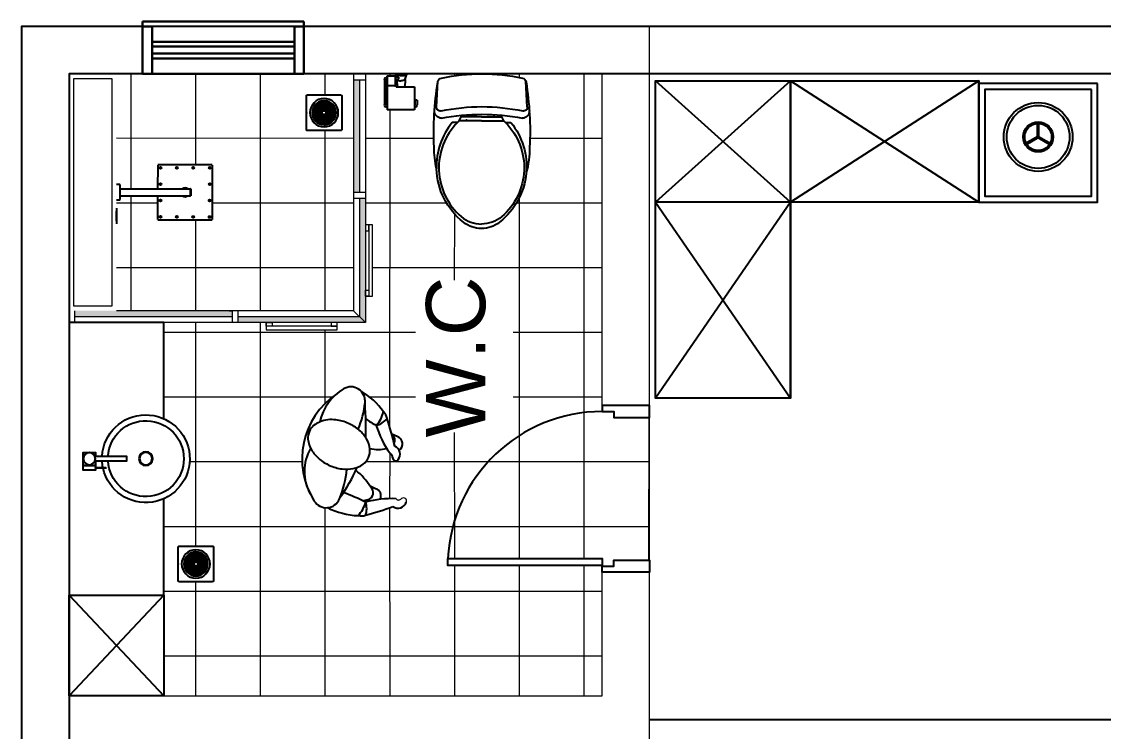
# Model space of a CAD drawing. Header units: millimetres. Extents: x 578 to 638.3, y 269.6 to 296.6.
# Drawn here: x 615.038 to 619.601, y 289.379 to 292.374 of the extents above; entities that cross this region are included whole.
import ezdxf
from ezdxf.enums import TextEntityAlignment as Align
from ezdxf.lldxf.tags import DXFTag

# ---------------------------------------------------------------- set-up
doc = ezdxf.new("R2010")
doc.units = ezdxf.units.MM
for name, color, linetype in [('Cotas', 2, 'Continuous'), ('E-LAMP', 181, 'Continuous'), ('FURNITURE', 161, 'Continuous'), ('FURNITURE2', 5, 'Continuous'), ('GIRO', 1, 'Continuous'), ('ID-WC', 7, 'Continuous'), ('WC-DET1', 8, 'Continuous'), ('WC-DET2', 15, 'Continuous'), ('WC-OUTL', 7, 'Continuous'), ('WC-SERIAL', 4, 'Continuous')]:
    doc.layers.add(name, color=color, linetype=linetype)
doc.layers.add('Janelas', color=10, linetype='Continuous', lineweight=30)
doc.layers.add('PAREDE', color=130, linetype='Continuous', lineweight=18)
doc.styles.add('HELVECONDENSE', font='arial.ttf')
tags = doc.linetypes.add('CENTER2', pattern=[28.575, 19.05, -3.175, 3.175, -3.175]).pattern_tags.tags
tags[10:11] = [DXFTag(74, 4), DXFTag(75, 0), DXFTag(340, '0'), DXFTag(46, 0.0), DXFTag(50, 0.0), DXFTag(44, 0.0), DXFTag(45, 0.0)]
tags[8:9] = [DXFTag(74, 4), DXFTag(75, 0), DXFTag(340, '0'), DXFTag(46, 0.0), DXFTag(50, 0.0), DXFTag(44, 0.0), DXFTag(45, 0.0)]
tags[6:7] = [DXFTag(74, 4), DXFTag(75, 0), DXFTag(340, '0'), DXFTag(46, 0.0), DXFTag(50, 0.0), DXFTag(44, 0.0), DXFTag(45, 0.0)]
tags[4:5] = [DXFTag(74, 4), DXFTag(75, 0), DXFTag(340, '0'), DXFTag(46, 0.0), DXFTag(50, 0.0), DXFTag(44, 0.0), DXFTag(45, 0.0)]
pattern_1 = [(90, (7392664.96503, -326837.0354), (-0.27305, 2e-17), []), (180, (7392664.96503, -326837.0354), (-3e-17, -0.27305), [])]

# ---------------------------------------------------------------- blocks, each defined once
blk = doc.blocks.new('acc-xx2')
at = {"layer": 'ID-WC'}
for points in [[(10.4, 212.9), (28.4, 212.9), (28.4, 264.3), (-26.3, 264.3), (-26.3, 212.9), (-10.4, 212.9)], [(-10.4, 215), (-10.4, 82.1), (10.4, 82.1), (10.4, 215)]]:
    blk.add_lwpolyline(points, dxfattribs=at)
for points in [[(28.4, 212.9), (48.7, 212.9), (48.7, 264.3), (28.4, 264.3)], [(36.6, 168.4), (40.5, 168.4), (40.5, 212.9), (36.6, 212.9)]]:
    blk.add_lwpolyline(points, close=True, dxfattribs=at)
blk.add_circle((0, 238.4), 25.5, dxfattribs=at)
for start, end in [(93.2272, 77.3427), (78.587, 86.7728)]:
    blk.add_arc((0, 0), 185, start, end, dxfattribs=at)
at = {"layer": 'WC-DET1', "linetype": 'Continuous'}
for radius in [29.4, 26.4]:
    blk.add_circle((0, 0), radius, dxfattribs=at)
blk.add_arc((0, 0), 160, 93.7321, 86.2679, dxfattribs=at)
blk = doc.blocks.new('C110P')
at = {"layer": 'WC-DET1'}
for p, q in [((-0.1915, -0.1395), (-0.1856, -0.0318)), ((0.1915, -0.1395), (0.1856, -0.0318)), ((-0.0508, -0.182), (-0.0836, -0.182)), ((0.0543, -0.182), (0.0871, -0.182))]:
    blk.add_line(p, q, dxfattribs=at)
at = {"layer": 'WC-DET1', "color": 7}
for p, q in [((-0.0927, -0.1987), (-0.0836, -0.182)), ((-0.0836, -0.182), (-0.0836, -0.1748)), ((-0.0508, -0.1722), (-0.0508, -0.182)), ((0.0018, -0.182), (-0.0508, -0.182)), ((0.0018, -0.182), (0.0543, -0.182)), ((0.0543, -0.1725), (0.0543, -0.182)), ((0.0871, -0.182), (0.0871, -0.1751)), ((0.0962, -0.1987), (0.0871, -0.182))]:
    blk.add_line(p, q, dxfattribs=at)
for points in [[(-0.1224, -0.2056, 0.194406), (-0.1867, -0.4196, 0.16845)], [(-0.0997, -0.2056, 0.434217), (-0.0836, -0.6027, 0.182634), (0.0018, -0.6338, 2.693815)], [(-0.0997, -0.2056), (-0.1224, -0.2056, 0.416606)], [(-0.0927, -0.1987, 0.008985), (-0.0997, -0.2056, 0.182634)], [(0.0018, -0.1987), (-0.0927, -0.1987, 0.008985)], [(0.0018, -0.1987), (0.0962, -0.1987, -0.444938)], [(0.1032, -0.2056, -0.434217), (0.0871, -0.6027, -0.182634), (0.0018, -0.6338, -2.693815)], [(0.0962, -0.1987, -0.008985), (0.1032, -0.2056, -0.182634)], [(0.1032, -0.2056), (0.126, -0.2056, -0.416606)], [(0.126, -0.2056, -0.177898), (0.1914, -0.4006, -0.16845)]]:
    blk.add_lwpolyline(points, format="xyb", dxfattribs=at)
for centre, radius, start, end in [((-0.1702, -0.1576), 0.03, 176.1327, 270), ((0, -1.0458), 0.875, 90, 101.2622), ((0, -1.0458), 0.875, 78.7378, 90), ((0.1702, -0.1576), 0.03, 270, 3.8673)]:
    blk.add_arc(centre, radius, start, end, dxfattribs=at)
at = {"layer": 'WC-DET1'}
for centre, radius, start, end in [((-0.1756, -0.1412), 0.016, 173.7092, 282.0885), ((0, -0.9612), 0.8225, 90, 102.0885), ((0, -0.9612), 0.8225, 77.9115, 90), ((0.1756, -0.1412), 0.016, 257.9115, 6.2908)]:
    blk.add_arc(centre, radius, start, end, dxfattribs=at)
at = {"layer": 'WC-DET2', "linetype": 'ByBlock'}
blk.add_point((0.0651, -0.1953), dxfattribs=at)
at = {"layer": 'WC-OUTL'}
blk.add_lwpolyline([(0, 0, 0.053002), (-0.1707, -0.0181, 0.308729), (-0.1862, -0.0345, 0.053014), (-0.2014, -0.3092, 0.066319), (-0.1867, -0.4196, 0.205553), (-0.0744, -0.6264, 0.16845), (0.0018, -0.6528, 0.16845), (0.0779, -0.6264, 0.222238), (0.1914, -0.4006, 0.054676), (0.2014, -0.3092, 0.053014), (0.1862, -0.0345, 0.308729), (0.1707, -0.0181, 0.053002)], format="xyb", close=True, dxfattribs=at)
at = {"layer": 'WC-SERIAL', "flags": 3}
blk.add_attdef('SERIAL', text='', height=0.0233, dxfattribs=at).set_placement((0.019, -0.3487), align=Align.TOP_CENTER)
blk = doc.blocks.new('CT767F')
at = {"layer": 'WC-DET1', "color": 7}
for p, q in [((0.0235, -0.0189), (0.0235, -0.0107)), ((0.0577, -0.0189), (0.0577, -0.0107)), ((0.0577, -0.0107), (0.0577, -0.0189)), ((0.0148, -0.0523), (-0.0148, -0.0523)), ((-0.0568, -0.1308), (-0.0568, -0.139)), ((0.0577, -0.1308), (0.0577, -0.139))]:
    blk.add_line(p, q, dxfattribs=at)
at = {"layer": 'WC-DET1'}
blk.add_line((0.0235, -0.0476), (0.0578, -0.0476), dxfattribs=at)
for points in [[(0, -0.005, -0.145335), (-0.0229, 0.0018)], [(0, -0.005, 0.145335), (0.0229, 0.0018)], [(-0.0176, -0.021, 0.128412), (0, -0.0263, 4.523629)], [(0.0176, -0.021, -0.128412), (0, -0.0263, -4.523629)]]:
    blk.add_lwpolyline(points, format="xyb", dxfattribs=at)
at = {"layer": 'WC-DET1', "color": 7}
blk.add_lwpolyline([(0.017, -0.0189), (0.0119, -0.0189, -0.414214), (0.0087, -0.0157), (0.0087, -0.0139, -0.414214), (0.0119, -0.0107), (0.0191, -0.0107)], format="xyb", dxfattribs=at)
at = {"layer": 'WC-OUTL'}
for p, q in [((0.0235, -0.0107), (0.0235, -0.0057)), ((0.0577, -0.0057), (0.0235, -0.0057)), ((0.0235, -0.0476), (0.0235, -0.0189)), ((0.0577, -0.0057), (0.0577, -0.0107)), ((0.0577, -0.0107), (0.0577, -0.0057)), ((0.0577, -0.0189), (0.0577, -0.1308)), ((-0.0148, -0.0523), (-0.0568, -0.0523)), ((-0.0568, -0.0523), (-0.0568, -0.1308)), ((0.0197, -0.0523), (0.0148, -0.0523)), ((0.0197, -0.0523), (0.0219, -0.0502)), ((0.0219, -0.0502), (0.0235, -0.0476)), ((-0.0685, -0.1084), (-0.0603, -0.1084)), ((-0.0568, -0.139), (-0.0568, -0.149)), ((-0.0568, -0.149), (0.0577, -0.149)), ((0.0577, -0.139), (0.0577, -0.149))]:
    blk.add_line(p, q, dxfattribs=at)
for points in [[(-0.0229, 0.0018), (-0.0229, 0.0034)], [(-0.0229, 0.0018), (-0.019, -0.011), (-0.0169, -0.0192), (-0.0181, -0.0225), (-0.0181, -0.0315), (-0.0148, -0.0523)], [(0.0229, 0.0018), (0.0191, -0.0107)], [(0.0229, 0.0018), (0.0229, 0.0034)], [(0.017, -0.0189), (0.0181, -0.0225), (0.0181, -0.0315), (0.0148, -0.0523)], [(0.0191, -0.0107), (0.0235, -0.0107)], [(0.0614, -0.1272), (0.0614, -0.0225)], [(0.0696, -0.0224), (0.0696, -0.1273)], [(-0.0685, -0.1084), (-0.0685, -0.1273)], [(-0.0603, -0.1272), (-0.0603, -0.1084)]]:
    blk.add_lwpolyline(points, dxfattribs=at)
for points in [[(-0.0229, 0.0034, 0.068041), (0, 0, -1.301471)], [(0.0229, 0.0034, -0.068041), (0, 0, 1.301471)], [(0.0235, -0.0189), (0.017, -0.0189, -0.414214)]]:
    blk.add_lwpolyline(points, format="xyb", dxfattribs=at)
for centre, radius, start, end in [((0.0577, -0.0226), 0.0118, 358.7408, 90.0337), ((0.0577, -0.0226), 0.00365, 358.7408, 90.0337), ((-0.0566, -0.1272), 0.0118, 178.7408, 269.1148), ((-0.0566, -0.1272), 0.00365, 178.7408, 267.1304), ((0.0577, -0.1272), 0.0118, 269.9663, 1.2592), ((0.0577, -0.1272), 0.00365, 269.9663, 1.2592)]:
    blk.add_arc(centre, radius, start, end, dxfattribs=at)
at = {"layer": 'WC-SERIAL', "flags": 3}
blk.add_attdef('SERIAL', text='', height=0.00843, dxfattribs=at).set_placement((0.0018, -0.0964), align=Align.TOP_CENTER)
blk = doc.blocks.new('FD001')
at = {"color": 2}
blk.add_point((0, 0), dxfattribs=at)
at = {"layer": 'WC-DET1', "color": 7, "linetype": 'Continuous'}
blk.add_circle((0, -0.075), 0.0599, dxfattribs=at)
at = {"layer": 'WC-DET2', "linetype": 'Continuous'}
for p, q in [((-0.0338, -0.0427), (-0.0366, -0.0399)), ((-0.0338, -0.0392), (-0.0348, -0.0381)), ((-0.0274, -0.0456), (-0.0315, -0.0414)), ((-0.0274, -0.0492), (-0.0315, -0.045)), ((0, -0.0288), (0, -0.0246)), ((0, -0.0348), (0, -0.0306)), ((0, -0.0412), (0, -0.037)), ((0, -0.0476), (0, -0.0435)), ((0.0258, -0.0476), (0.03, -0.0435)), ((0.0294, -0.0476), (0.0336, -0.0435)), ((0.0323, -0.0412), (0.0351, -0.0384)), ((0.0358, -0.0412), (0.0369, -0.0402)), ((-0.0462, -0.075), (-0.0504, -0.075)), ((-0.0402, -0.075), (-0.0444, -0.075)), ((-0.0338, -0.075), (-0.038, -0.075)), ((-0.0274, -0.075), (-0.0315, -0.075)), ((-0.0206, -0.0525), (-0.0248, -0.0482)), ((-0.0206, -0.056), (-0.0248, -0.0518)), ((-0.0206, -0.075), (-0.0248, -0.075)), ((-0.0159, -0.089), (-0.0201, -0.0932)), ((-0.014, -0.0591), (-0.0182, -0.0549)), ((-0.014, -0.0627), (-0.0182, -0.0585)), ((-0.014, -0.075), (-0.0182, -0.075)), ((-0.0123, -0.089), (-0.0165, -0.0932)), ((-0.0096, -0.0827), (-0.0138, -0.0869)), ((-0.0077, -0.0654), (-0.0119, -0.0612)), ((-0.0077, -0.069), (-0.0119, -0.0648)), ((-0.0077, -0.075), (-0.0119, -0.075)), ((-0.006, -0.0827), (-0.0102, -0.0869)), ((0, -0.0673), (-0.0077, -0.0673)), ((-0.0077, -0.075), (-0.0077, -0.0827)), ((0, -0.0544), (0, -0.0502)), ((0, -0.061), (0, -0.0568)), ((0, -0.0673), (0, -0.0631)), ((0, -0.0827), (0.0077, -0.0827)), ((0, -0.0827), (0, -0.0869)), ((0, -0.089), (0, -0.0932)), ((0.006, -0.0673), (0.0102, -0.0631)), ((0.0077, -0.075), (0.0077, -0.0673)), ((0.0077, -0.075), (0.0119, -0.075)), ((0.0077, -0.081), (0.0119, -0.0852)), ((0.0077, -0.0846), (0.0119, -0.0888)), ((0.0096, -0.0673), (0.0138, -0.0631)), ((0.0123, -0.061), (0.0165, -0.0568)), ((0.014, -0.075), (0.0182, -0.075)), ((0.014, -0.0873), (0.0182, -0.0915)), ((0.014, -0.0909), (0.0182, -0.0951)), ((0.0159, -0.061), (0.0201, -0.0568)), ((0.019, -0.0544), (0.0232, -0.0502)), ((0.0206, -0.075), (0.0248, -0.075)), ((0.0225, -0.0544), (0.0268, -0.0502)), ((0.0274, -0.075), (0.0315, -0.075)), ((0.0338, -0.075), (0.038, -0.075)), ((0.0402, -0.075), (0.0444, -0.075)), ((0.0462, -0.075), (0.0504, -0.075)), ((-0.0358, -0.1088), (-0.0369, -0.1098)), ((-0.0323, -0.1088), (-0.0351, -0.1116)), ((-0.0294, -0.1024), (-0.0336, -0.1065)), ((-0.0258, -0.1024), (-0.03, -0.1065)), ((-0.0225, -0.0956), (-0.0268, -0.0998)), ((-0.019, -0.0956), (-0.0232, -0.0998)), ((0, -0.0956), (0, -0.0998)), ((0, -0.1024), (0, -0.1065)), ((0, -0.1088), (0, -0.113)), ((0, -0.1152), (0, -0.1194)), ((0, -0.1212), (0, -0.1254)), ((0.0206, -0.094), (0.0248, -0.0982)), ((0.0206, -0.0975), (0.0248, -0.1018)), ((0.0274, -0.1008), (0.0315, -0.105)), ((0.0274, -0.1044), (0.0315, -0.1086)), ((0.0338, -0.1073), (0.0366, -0.1101)), ((0.0338, -0.1108), (0.0348, -0.1119))]:
    blk.add_line(p, q, dxfattribs=at)
for points in [[(-0.0402, -0.0441), (-0.0402, -0.075)], [(-0.038, -0.075), (-0.038, -0.0414)], [(-0.0338, -0.0372), (-0.0338, -0.075)], [(-0.0315, -0.075), (-0.0315, -0.0353)], [(-0.0274, -0.0323), (-0.0274, -0.075)], [(-0.0248, -0.075), (-0.0248, -0.0308)], [(-0.0206, -0.0287), (-0.0206, -0.075)], [(-0.0182, -0.075), (-0.0182, -0.0277)], [(-0.014, -0.0263), (-0.014, -0.075)], [(-0.0119, -0.075), (-0.0119, -0.0257)], [(-0.0077, -0.0249), (-0.0077, -0.075)], [(-0.005, -0.0673), (-0.005, -0.0245)], [(-0.0008, -0.0243), (-0.0008, -0.0673)], [(0, -0.0246), (0.0058, -0.0246)], [(0.0209, -0.0288), (0, -0.0288)], [(0, -0.0306), (0.0245, -0.0306)], [(0.0309, -0.0348), (0, -0.0348)], [(0, -0.037), (0.0336, -0.037)], [(0.0378, -0.0412), (0, -0.0412)], [(0, -0.0435), (0.0397, -0.0435)], [(-0.0507, -0.0758), (-0.0077, -0.0758)], [(-0.0077, -0.08), (-0.0505, -0.08)], [(-0.0504, -0.075), (-0.0504, -0.0692)], [(-0.0501, -0.0827), (0, -0.0827)], [(0, -0.0869), (-0.0493, -0.0869)], [(-0.0487, -0.089), (0, -0.089)], [(-0.0462, -0.0541), (-0.0462, -0.075)], [(-0.0444, -0.075), (-0.0444, -0.0505)], [(0.0427, -0.0476), (0, -0.0476)], [(0, -0.0502), (0.0442, -0.0502)], [(0.0463, -0.0544), (0, -0.0544)], [(0, -0.0568), (0.0473, -0.0568)], [(0.0487, -0.061), (0, -0.061)], [(0, -0.0631), (0.0493, -0.0631)], [(0.0501, -0.0673), (0, -0.0673)], [(0.0008, -0.1257), (0.0008, -0.0827)], [(0.005, -0.0827), (0.005, -0.1255)], [(0.0077, -0.07), (0.0505, -0.07)], [(0.0507, -0.0742), (0.0077, -0.0742)], [(0.0077, -0.1251), (0.0077, -0.075)], [(0.0119, -0.075), (0.0119, -0.1243)], [(0.014, -0.1237), (0.014, -0.075)], [(0.0182, -0.075), (0.0182, -0.1223)], [(0.0206, -0.1213), (0.0206, -0.075)], [(0.0248, -0.075), (0.0248, -0.1192)], [(0.0274, -0.1177), (0.0274, -0.075)], [(0.0315, -0.075), (0.0315, -0.1147)], [(0.0338, -0.1128), (0.0338, -0.075)], [(0.038, -0.075), (0.038, -0.1086)], [(0.0402, -0.1059), (0.0402, -0.075)], [(0.0444, -0.075), (0.0444, -0.0995)], [(0.0462, -0.0959), (0.0462, -0.075)], [(0.0504, -0.075), (0.0504, -0.0808)], [(0, -0.0932), (-0.0473, -0.0932)], [(-0.0463, -0.0956), (0, -0.0956)], [(0, -0.0998), (-0.0442, -0.0998)], [(-0.0427, -0.1024), (0, -0.1024)], [(0, -0.1065), (-0.0397, -0.1065)], [(-0.0378, -0.1088), (0, -0.1088)], [(0, -0.113), (-0.0336, -0.113)], [(-0.0309, -0.1152), (0, -0.1152)], [(0, -0.1194), (-0.0245, -0.1194)], [(-0.0209, -0.1212), (0, -0.1212)], [(0, -0.1254), (-0.0058, -0.1254)]]:
    blk.add_lwpolyline(points, dxfattribs=at)
blk.add_circle((0, -0.075), 0.0507, dxfattribs=at)
at = {"layer": 'WC-OUTL', "linetype": 'Continuous'}
blk.add_lwpolyline([(-0.0706, -0.15), (0.0706, -0.15, 0.414214), (0.075, -0.1456), (0.075, -0.0044, 0.414214), (0.0706, 0), (-0.0706, 0, 0.414214), (-0.075, -0.0044), (-0.075, -0.1456, 0.414214)], format="xyb", close=True, dxfattribs=at)
at = {"layer": 'WC-SERIAL', "flags": 3}
blk.add_attdef('SERIAL', text='', height=0.03, dxfattribs=at).set_placement((-0.0067, 0.0711), align=Align.TOP_CENTER)
blk = doc.blocks.new('A$C5D8408C8')
at = {"layer": 'E-LAMP', "color": 183}
for p, q in [((0.1424, 0.1452), (0.1424, 0.2087)), ((0.1481, 0.1452), (0.1481, 0.2087)), ((0.1438, 0.1477), (0.0888, 0.1159)), ((0.1466, 0.1428), (0.0917, 0.111)), ((0.1438, 0.1428), (0.1988, 0.111)), ((0.1466, 0.1477), (0.2016, 0.1159))]:
    blk.add_line(p, q, dxfattribs=at)
at = {"layer": 'E-LAMP', "color": 185}
for radius in [0.1452, 0.0569]:
    blk.add_circle((0.1452, 0.1452), radius, dxfattribs=at)
at = {"layer": 'E-LAMP'}
blk.add_circle((0.1452, 0.1452), 0.1327, dxfattribs=at)
at = {"layer": 'E-LAMP', "color": 184}
blk.add_circle((0.1452, 0.1452), 0.0635, dxfattribs=at)

msp = doc.modelspace()

# ---------------------------------------------------------------- hatches: boundary and pattern name
at = {"layer": 'PAREDE'}
h = msp.add_hatch(dxfattribs=at)
h.set_pattern_fill('NET', color=256, scale=0.086, angle=90)
h.set_pattern_definition(pattern_1)
h.paths.add_polyline_path([(615.4384, 291.1536), (615.4384, 291.6208), (615.4536, 291.6208), (615.4536, 291.6385), (615.6122, 291.6383), (615.612, 291.5378), (615.8433, 291.5375), (615.8436, 291.7688), (615.6123, 291.7691), (615.6122, 291.6686), (615.4536, 291.6688), (615.4537, 291.6865), (615.4384, 291.6866), (615.4384, 292.1536), (615.5488, 292.1536), (615.5888, 292.1536), (616.1888, 292.1536), (616.2288, 292.1536), (616.4384, 292.1536), (616.4384, 291.1536)])
h.paths.add_polyline_path([(616.2437, 291.9143), (616.3849, 291.9143, 0.414214), (616.3893, 291.9187), (616.3893, 292.0599, 0.414214), (616.3849, 292.0643), (616.2437, 292.0643, 0.414214), (616.2393, 292.0599), (616.2393, 291.9187, 0.414214)], flags=16)
h.paths.add_polyline_path([(616.3143, 291.9295, 1), (616.3143, 292.0492, 1)], flags=0)
h.paths.add_polyline_path([(616.3143, 291.9386, 1), (616.3143, 292.04, 1)], flags=0)
h.paths.add_polyline_path([(616.3066, 291.9816), (616.3084, 291.9816), (616.3066, 291.9797)], flags=0)
h.paths.add_polyline_path([(616.3143, 291.9513), (616.3143, 291.9555), (616.3466, 291.9555), (616.3508, 291.9513)], flags=0)
h.paths.add_polyline_path([(616.322, 291.9816), (616.322, 291.9834), (616.3239, 291.9816)], flags=0)
h.paths.add_polyline_path([(616.3135, 291.9389), (616.3201, 291.9389), (616.3352, 291.9431), (616.3143, 291.9431), (616.3143, 291.9449), (616.3387, 291.9449), (616.3451, 291.9491), (616.3135, 291.9491), (616.3135, 291.9578), (616.354, 291.9578), (616.3588, 291.9645), (616.341, 291.9645), (616.3368, 291.9687), (616.3606, 291.9687), (616.3616, 291.9711), (616.3344, 291.9711), (616.3302, 291.9753), (616.363, 291.9753), (616.3636, 291.9774), (616.3135, 291.9774), (616.3135, 291.9816), (616.3143, 291.9774), (616.3143, 291.9711), (616.3135, 291.9386)], flags=0)
h.paths.add_polyline_path([(616.3523, 291.9893), (616.3481, 291.9893), (616.3481, 292.0216), (616.3523, 292.0258)], flags=0)
h.paths.add_polyline_path([(616.322, 291.997), (616.3202, 291.997), (616.322, 291.9989)], flags=0)
h.paths.add_polyline_path([(616.3143, 292.0273), (616.3143, 292.0231), (616.282, 292.0231), (616.2778, 292.0273)], flags=0)
h.paths.add_polyline_path([(616.3066, 291.997), (616.3066, 291.9952), (616.3047, 291.997)], flags=0)
h.paths.add_polyline_path([(616.2763, 291.9893), (616.2805, 291.9893), (616.2805, 291.957), (616.2763, 291.9528)], flags=0)
h.paths.add_polyline_path([(616.3024, 291.94), (616.3024, 291.9901), (616.3066, 291.9901), (616.3024, 291.9893), (616.2961, 291.9893), (616.2636, 291.9901), (616.2639, 291.9901), (616.2639, 291.9835), (616.2681, 291.9684), (616.2681, 291.9893), (616.2699, 291.9893), (616.2699, 291.9649), (616.274, 291.9585), (616.274, 291.9901), (616.2827, 291.9901), (616.2827, 291.9496), (616.2895, 291.9448), (616.2895, 291.9626), (616.2937, 291.9668), (616.2937, 291.943), (616.2961, 291.942), (616.2961, 291.9692), (616.3003, 291.9734), (616.3003, 291.9406)], flags=0)
h.paths.add_polyline_path([(616.2869, 291.96), (616.2869, 291.9635), (616.2827, 291.9593), (616.2827, 291.9557)], flags=0)
h.paths.add_polyline_path([(616.3436, 291.962), (616.3401, 291.962), (616.3443, 291.9578), (616.3479, 291.9578)], flags=0)
h.paths.add_polyline_path([(616.3647, 291.9951), (616.3605, 292.0102), (616.3605, 291.9893), (616.3587, 291.9893), (616.3587, 292.0138), (616.3545, 292.0202), (616.3545, 291.9885), (616.3458, 291.9885), (616.3458, 292.029), (616.3391, 292.0339), (616.3391, 292.0161), (616.3349, 292.0119), (616.3349, 292.0357), (616.3325, 292.0367), (616.3325, 292.0094), (616.3283, 292.0052), (616.3283, 292.0381), (616.3262, 292.0386), (616.3262, 291.9885), (616.322, 291.9885), (616.322, 291.9893), (616.3262, 291.9893), (616.365, 291.9885), (616.3647, 291.9885)], flags=0)
h.paths.add_polyline_path([(616.3151, 292.0012), (616.3151, 291.997), (616.3143, 292.0012), (616.3143, 292.0075), (616.3151, 292.04), (616.3151, 292.0397), (616.3085, 292.0397), (616.2934, 292.0355), (616.3143, 292.0355), (616.3143, 292.0337), (616.2898, 292.0337), (616.2834, 292.0296), (616.3151, 292.0296), (616.3151, 292.0209), (616.2746, 292.0209), (616.2697, 292.0141), (616.2875, 292.0141), (616.2917, 292.0099), (616.2679, 292.0099), (616.2669, 292.0075), (616.2942, 292.0075), (616.2984, 292.0033), (616.2655, 292.0033), (616.265, 292.0012)], flags=0)
h.paths.add_polyline_path([(616.2843, 292.0209), (616.2807, 292.0209), (616.2849, 292.0167), (616.2885, 292.0167)], flags=0)
h.paths.add_polyline_path([(616.3458, 292.0193), (616.3458, 292.0229), (616.3416, 292.0187), (616.3416, 292.0151)], flags=0)
h = msp.add_hatch(dxfattribs=at)
h.set_pattern_fill('NET', color=256, scale=0.086, angle=90)
h.set_pattern_definition(pattern_1)
edge = h.paths.add_edge_path()
edge.add_line((615.6384, 289.5293), (615.6384, 290.3611))
edge.add_arc((615.5624, 290.5297), 0.185, 294.2774, 425.7226)
edge.add_line((615.6384, 290.6984), (615.6384, 291.1036))
edge.add_line((615.6384, 291.1036), (616.0697, 291.1036))
edge.add_line((616.0697, 291.1036), (616.0697, 291.0736))
edge.add_line((616.0697, 291.0736), (616.3697, 291.0736))
edge.add_line((616.3697, 291.0736), (616.3697, 291.1036))
edge.add_line((616.3697, 291.1036), (616.4884, 291.1036))
edge.add_line((616.4884, 291.1036), (616.4884, 291.2161))
edge.add_line((616.4884, 291.2161), (616.5184, 291.2161))
edge.add_line((616.5184, 291.2161), (616.5184, 291.5161))
edge.add_line((616.5184, 291.5161), (616.4884, 291.5161))
edge.add_line((616.4884, 291.5161), (616.4884, 292.1536))
edge.add_line((616.4884, 292.1536), (616.9798, 292.1536))
edge.add_arc((616.9798, 291.3418), 0.8119, 90, 102.1359)
edge.add_arc((616.8134, 292.1159), 0.02, 102.1359, 170.7637)
edge.add_arc((618.0778, 291.9103), 1.301, 170.7637, 182.9022)
edge.add_arc((617.2001, 291.8444), 0.4217, 180, 192.5184)
edge.add_arc((617.0866, 291.7615), 0.2983, 181.623, 231.7417)
edge.add_arc((616.9781, 291.6239), 0.1231, 231.7417, 269.9885)
edge.add_arc((616.9781, 291.6239), 0.1231, 270.0115, 308.2583)
edge.add_arc((616.8696, 291.7615), 0.2983, 308.2583, 354.7204)
edge.add_arc((616.7596, 291.8444), 0.4217, 344.823, 360)
edge.add_arc((615.8819, 291.9103), 1.301, 357.0978, 369.2363)
edge.add_arc((617.1463, 292.1159), 0.02, 9.2363, 77.8641)
edge.add_arc((616.9798, 291.3418), 0.8119, 77.8641, 90)
edge.add_line((616.9798, 292.1536), (617.4867, 292.1536))
edge.add_line((617.4867, 292.1536), (617.4867, 290.7286))
edge.add_arc((617.4867, 290.0779), 0.6507, 90, 177.2936)
edge.add_line((616.8367, 290.1086), (616.8367, 290.0786))
edge.add_line((616.8367, 290.0786), (617.4867, 290.0786))
edge.add_line((617.4867, 290.0786), (617.4867, 290.1086))
edge.add_line((617.4867, 290.1086), (616.8367, 290.1086))
edge.add_arc((617.4867, 290.0779), 0.6507, 90, 177.2936, ccw=False)
edge.add_line((617.4867, 290.7286), (617.5367, 290.7286))
edge.add_line((617.5367, 290.7286), (617.5367, 290.7036))
edge.add_line((617.5367, 290.7036), (617.6867, 290.7036))
edge.add_line((617.6867, 290.7036), (617.6867, 290.1011))
edge.add_line((617.6867, 290.1011), (617.5367, 290.1011))
edge.add_line((617.5367, 290.1011), (617.5367, 290.0761))
edge.add_line((617.5367, 290.0761), (617.4867, 290.0761))
edge.add_line((617.4867, 290.0761), (617.4867, 290.0511))
edge.add_line((617.4867, 290.0511), (617.4867, 289.5293))
edge.add_line((617.4867, 289.5293), (615.6384, 289.5293))
edge = h.paths.add_edge_path(flags=16)
edge.add_arc((616.4252, 290.4761), 0.1943, 195.298, 209.0565)
edge.add_arc((616.5529, 290.5282), 0.3317, 206.2007, 212.2904)
edge.add_arc((616.3233, 290.3829), 0.06, 212.1533, 274.7741)
edge.add_arc((616.4681, 290.596), 0.3066, 242.8754, 268.0843)
edge.add_arc((616.4703, 290.3585), 0.0701, 259.7292, 285.741)
edge.add_arc((615.9477, 292.2126), 1.9963, 285.741, 289.2167)
edge.add_arc((616.6257, 290.3587), 0.0376, 236.1621, 339.9444)
edge.add_arc((616.6493, 290.3514), 0.013, 334.8401, 490.8008)
edge.add_arc((616.6291, 290.37), 0.0146, 218.3173, 323.1182, ccw=False)
edge.add_arc((616.6024, 289.9188), 0.4424, 88.0305, 96.7676)
edge.add_arc((616.5227, 290.3729), 0.0313, 331.8525, 434.64)
edge.add_line((616.531, 290.4031), (616.5085, 290.4134))
edge.add_arc((616.2808, 290.2703), 0.2689, 32.1315, 51.5817)
edge.add_arc((615.9575, 290.6908), 0.5334, 322.707, 336.8366, ccw=False)
edge.add_arc((615.967, 290.5313), 0.446, 338.4728, 354.0849)
edge.add_arc((616.4089, 290.628), 0.1426, 270.6841, 281.4121)
edge.add_arc((616.416, 290.5929), 0.1069, 281.4084, 305.7824)
edge.add_arc((616.4374, 290.5632), 0.0702, 305.7824, 335.9605)
edge.add_arc((616.4374, 290.5632), 0.0702, 335.9605, 366.1387)
edge.add_arc((616.4009, 290.5592), 0.1069, 6.1387, 7.0006)
edge.add_arc((616.5406, 290.7354), 0.1666, 258.3573, 282.1142)
edge.add_line((616.5756, 290.5725), (616.5798, 290.5709))
edge.add_arc((616.9547, 290.8057), 0.4424, 212.0532, 214.6745)
edge.add_arc((616.5828, 290.5353), 0.0204, -2.4227, 66.3982, ccw=False)
edge.add_arc((616.6165, 290.5338), 0.0134, 177.3865, 323.5584)
edge.add_arc((616.5972, 290.5484), 0.0376, 323.179, 387.356)
edge.add_arc((616.6143, 290.5925), 0.0313, 301.1889, 434.64)
edge.add_line((616.6226, 290.6227), (616.5994, 290.6333))
edge.add_arc((614.6709, 290.1172), 1.9963, 14.9812, 16.964)
edge.add_arc((616.5133, 290.6793), 0.0701, 16.964, 42.9759)
edge.add_arc((616.3245, 290.5633), 0.2906, 34.2857, 59.9711)
edge.add_arc((616.4272, 290.7728), 0.06, 44.6127, 121.4833)
edge.add_arc((616.5109, 290.6361), 0.2203, 121.4833, 130.6639)
edge.add_arc((616.5529, 290.5282), 0.3317, 124.0152, 198.1539)
edge = h.paths.add_edge_path(flags=0)
edge.add_arc((616.3701, 290.5411), 0.1426, 32.7128, 49.5218, ccw=False)
edge.add_arc((614.6084, 290.6501), 1.882, 359.0264, 363.5331)
edge.add_arc((616.1291, 290.8007), 0.3594, 335.9196, 354.4762, ccw=False)
edge.add_arc((616.339, 290.5046), 0.1906, 49.5218, 51.6601, ccw=False)
edge = h.paths.add_edge_path(flags=16)
edge.add_line((615.8439, 290.1607), (615.7027, 290.1607))
edge.add_arc((615.7027, 290.1562), 0.00442, 90, 180)
edge.add_line((615.6983, 290.1562), (615.6983, 290.0151))
edge.add_arc((615.7027, 290.0151), 0.00442, 180, 270)
edge.add_line((615.7027, 290.0107), (615.8439, 290.0107))
edge.add_arc((615.8439, 290.0151), 0.00442, 270, 360)
edge.add_line((615.8483, 290.0151), (615.8483, 290.1562))
edge.add_arc((615.8439, 290.1562), 0.00442, 0, 90)
edge = h.paths.add_edge_path(flags=0)
edge.add_arc((615.7733, 290.0857), 0.0599, 0, 360)
edge = h.paths.add_edge_path(flags=0)
edge.add_arc((615.7733, 290.0857), 0.0507, 0, 360)
h.paths.add_polyline_path([(615.7741, 290.136), (615.7733, 290.136), (615.7733, 290.1318), (615.7734, 290.1259), (615.7733, 290.1259), (615.7733, 290.1301), (615.7741, 290.1364)], flags=0)
h.paths.add_polyline_path([(615.7229, 290.0865), (615.7229, 290.0857), (615.7271, 290.0857), (615.7331, 290.0858), (615.7331, 290.0857), (615.7289, 290.0857), (615.7226, 290.0865)], flags=0)
h.paths.add_polyline_path([(615.7725, 290.0353), (615.7733, 290.0353), (615.7733, 290.0395), (615.7732, 290.0454), (615.7733, 290.0454), (615.7733, 290.0412), (615.7725, 290.0349)], flags=0)
h.paths.add_polyline_path([(615.8237, 290.0849), (615.8237, 290.0857), (615.8195, 290.0857), (615.8136, 290.0855), (615.8136, 290.0857), (615.8177, 290.0857), (615.824, 290.0849)], flags=0)
h.paths.add_polyline_path([(615.7852, 290.0994), (615.781, 290.0952), (615.781, 290.0934), (615.7733, 290.0934), (615.7733, 290.0976), (615.7595, 290.0976), (615.7637, 290.0934), (615.7656, 290.0934), (615.7656, 290.0857), (615.7614, 290.0857), (615.7614, 290.0719), (615.7656, 290.0761), (615.7656, 290.0779), (615.7733, 290.0779), (615.7733, 290.0737), (615.7871, 290.0737), (615.7829, 290.0779), (615.781, 290.0779), (615.781, 290.0857), (615.7852, 290.0857)], flags=0)
h.paths.add_polyline_path([(615.7873, 290.0857), (615.7915, 290.0857), (615.7915, 290.1058), (615.7873, 290.1016)], flags=0)
h.paths.add_polyline_path([(615.7939, 290.0857), (615.7981, 290.0857), (615.7981, 290.1124), (615.7939, 290.1082)], flags=0)
h.paths.add_polyline_path([(615.8007, 290.0857), (615.8049, 290.0857), (615.8049, 290.1192), (615.8007, 290.115)], flags=0)
h.paths.add_polyline_path([(615.7733, 290.1172), (615.7397, 290.1172), (615.7439, 290.113), (615.7733, 290.113)], flags=0)
h.paths.add_polyline_path([(615.7733, 290.1104), (615.7465, 290.1104), (615.7508, 290.1063), (615.7733, 290.1063)], flags=0)
h.paths.add_polyline_path([(615.7733, 290.1038), (615.7532, 290.1038), (615.7574, 290.0997), (615.7733, 290.0997)], flags=0)
h.paths.add_polyline_path([(615.7593, 290.0857), (615.7551, 290.0857), (615.7551, 290.0655), (615.7593, 290.0698)], flags=0)
h.paths.add_polyline_path([(615.7733, 290.0717), (615.7733, 290.0675), (615.7934, 290.0675), (615.7892, 290.0717)], flags=0)
h.paths.add_polyline_path([(615.7527, 290.0857), (615.7485, 290.0857), (615.7485, 290.0589), (615.7527, 290.0631)], flags=0)
h.paths.add_polyline_path([(615.7459, 290.0857), (615.7418, 290.0857), (615.7418, 290.0521), (615.7459, 290.0563)], flags=0)
h.paths.add_polyline_path([(615.7733, 290.0651), (615.7733, 290.0609), (615.8001, 290.0609), (615.7959, 290.0651)], flags=0)
h.paths.add_polyline_path([(615.7733, 290.0583), (615.7733, 290.0541), (615.8069, 290.0541), (615.8027, 290.0583)], flags=0)
edge = h.paths.add_edge_path(flags=16)
edge.add_line((616.5807, 292.0013), (616.6953, 292.0013))
edge.add_line((616.6953, 292.0013), (616.6953, 292.0113))
edge.add_arc((616.6951, 292.0231), 0.0118, 270.8852, 359.3006)
edge.add_line((616.7069, 292.023), (616.7069, 292.0419))
edge.add_line((616.7069, 292.0419), (616.6987, 292.0419))
edge.add_line((616.6987, 292.0419), (616.6987, 292.023))
edge.add_arc((616.6951, 292.0231), 0.00365, 272.8696, 358.7408, ccw=False)
edge.add_line((616.6953, 292.0195), (616.6953, 292.0979))
edge.add_line((616.6953, 292.0979), (616.6532, 292.0979))
edge.add_line((616.6532, 292.0979), (616.6565, 292.1188))
edge.add_line((616.6565, 292.1188), (616.6565, 292.1277))
edge.add_line((616.6565, 292.1277), (616.6553, 292.1311))
edge.add_line((616.6553, 292.1311), (616.6574, 292.1392))
edge.add_line((616.6574, 292.1392), (616.6614, 292.1521))
edge.add_arc((616.6384, 292.1873), 0.042, 270, 303.0768, ccw=False)
edge.add_arc((616.6384, 292.1873), 0.042, 236.9232, 270, ccw=False)
edge.add_line((616.6155, 292.1521), (616.6194, 292.1395))
edge.add_line((616.6194, 292.1395), (616.6149, 292.1395))
edge.add_line((616.6149, 292.1395), (616.6149, 292.1445))
edge.add_line((616.6149, 292.1445), (616.5807, 292.1445))
edge.add_line((616.5807, 292.1445), (616.5807, 292.1395))
edge.add_arc((616.5807, 292.1277), 0.0118, 89.9665, 179.3006)
edge.add_line((616.5689, 292.1278), (616.5689, 292.0233))
edge.add_arc((616.5807, 292.0231), 0.0118, 179.3006, 270.0495)
edge.add_line((616.5807, 292.0113), (616.5807, 292.0013))
edge = h.paths.add_edge_path(flags=0)
edge.add_line((616.5807, 292.1027), (616.6149, 292.1027))
edge.add_line((616.6149, 292.1027), (616.6166, 292.1001))
edge.add_line((616.6166, 292.1001), (616.6187, 292.0979))
edge.add_line((616.6187, 292.0979), (616.6237, 292.0979))
edge.add_line((616.6237, 292.0979), (616.6204, 292.1188))
edge.add_line((616.6204, 292.1188), (616.6204, 292.1277))
edge.add_line((616.6204, 292.1277), (616.6214, 292.1313))
edge.add_line((616.6214, 292.1313), (616.6149, 292.1313))
edge.add_line((616.6149, 292.1313), (616.6149, 292.1027))
edge.add_line((616.6149, 292.1027), (616.5807, 292.1027))
edge.add_line((616.5807, 292.1027), (616.5807, 292.1313))
edge.add_arc((616.5807, 292.1277), 0.00365, 89.9663, 178.7408)
edge.add_line((616.5771, 292.1278), (616.5771, 292.0232))
edge.add_arc((616.5807, 292.0231), 0.00365, 178.7408, 270.1603)
edge.add_line((616.5807, 292.0195), (616.5807, 292.1027))
h.paths.add_polyline_path([(617.1114, 291.2836), (617.1114, 290.6405), (616.6993, 290.6405), (616.6993, 291.2836)], flags=16)
h = msp.add_hatch(color=256, dxfattribs=at)
h.dxf.hatch_style = 1
h.paths.add_polyline_path([(616.4384, 291.6536), (616.4384, 292.1286), (616.4634, 292.1286), (616.4634, 291.6536)])
h.paths.add_polyline_path([(616.4634, 291.1286), (616.4634, 291.6286), (616.4884, 291.6286), (616.4884, 291.1036)])
h.paths.add_polyline_path([(615.9509, 291.1036), (615.9509, 291.1286), (616.4634, 291.1286), (616.4884, 291.1036)])
h.paths.add_polyline_path([(615.2634, 291.1286), (615.2634, 291.1536), (615.4384, 291.1536), (615.9259, 291.1536), (615.9259, 291.1286)])

# ---------------------------------------------------------------- linework, layer by layer
at = {"linetype": 'Continuous'}
for p, q in [((615.6123, 291.7681), (615.6122, 291.6686)), ((615.8426, 291.7688), (615.6133, 291.7691)), ((615.6223, 291.7566), (615.6223, 291.7576)), ((615.6223, 291.7576), (615.6237, 291.7576)), ((615.6237, 291.7566), (615.6223, 291.7566)), ((615.6232, 291.7566), (615.6232, 291.7576)), ((615.6237, 291.7591), (615.6248, 291.7591)), ((615.6237, 291.7576), (615.6237, 291.7591)), ((615.6237, 291.7582), (615.6248, 291.7582)), ((615.6237, 291.7552), (615.6237, 291.7566)), ((615.6248, 291.756), (615.6237, 291.756)), ((615.6248, 291.7552), (615.6237, 291.7552)), ((615.6248, 291.7591), (615.6248, 291.7576)), ((615.6248, 291.7576), (615.6262, 291.7576)), ((615.6248, 291.7566), (615.6248, 291.7552)), ((615.6262, 291.7566), (615.6248, 291.7566)), ((615.6253, 291.7576), (615.6253, 291.7566)), ((615.6262, 291.7576), (615.6262, 291.7566)), ((615.6914, 291.7565), (615.6914, 291.7576)), ((615.6914, 291.7576), (615.6929, 291.7576)), ((615.6929, 291.7565), (615.6914, 291.7565)), ((615.6923, 291.7565), (615.6923, 291.7576)), ((615.6929, 291.759), (615.6939, 291.759)), ((615.6929, 291.7576), (615.6929, 291.759)), ((615.6929, 291.7581), (615.6939, 291.7581)), ((615.6929, 291.7551), (615.6929, 291.7565)), ((615.6939, 291.756), (615.6929, 291.756)), ((615.6939, 291.7551), (615.6929, 291.7551)), ((615.6939, 291.759), (615.6939, 291.7576)), ((615.6939, 291.7576), (615.6954, 291.7575)), ((615.6939, 291.7565), (615.6939, 291.7551)), ((615.6954, 291.7565), (615.6939, 291.7565)), ((615.6945, 291.7576), (615.6945, 291.7565)), ((615.6954, 291.7575), (615.6954, 291.7565)), ((615.7606, 291.7565), (615.7606, 291.7575)), ((615.7606, 291.7575), (615.762, 291.7575)), ((615.762, 291.7565), (615.7606, 291.7565)), ((615.7614, 291.7565), (615.7614, 291.7575)), ((615.762, 291.7589), (615.763, 291.7589)), ((615.762, 291.7575), (615.762, 291.7589)), ((615.762, 291.758), (615.763, 291.758)), ((615.762, 291.755), (615.762, 291.7565)), ((615.763, 291.7559), (615.762, 291.7559)), ((615.763, 291.755), (615.762, 291.755)), ((615.763, 291.7589), (615.763, 291.7575)), ((615.763, 291.7575), (615.7645, 291.7575)), ((615.763, 291.7565), (615.763, 291.755)), ((615.7645, 291.7564), (615.763, 291.7565)), ((615.7636, 291.7575), (615.7636, 291.7565)), ((615.7645, 291.7575), (615.7645, 291.7564)), ((615.8297, 291.7564), (615.8297, 291.7574)), ((615.8297, 291.7574), (615.8312, 291.7574)), ((615.8312, 291.7564), (615.8297, 291.7564)), ((615.8306, 291.7564), (615.8306, 291.7574)), ((615.8312, 291.7588), (615.8322, 291.7588)), ((615.8312, 291.7574), (615.8312, 291.7588)), ((615.8312, 291.758), (615.8322, 291.758)), ((615.8312, 291.7549), (615.8312, 291.7564)), ((615.8322, 291.7558), (615.8312, 291.7558)), ((615.8322, 291.7549), (615.8312, 291.7549)), ((615.8322, 291.7588), (615.8322, 291.7574)), ((615.8322, 291.7574), (615.8337, 291.7574)), ((615.8322, 291.7564), (615.8322, 291.7549)), ((615.8336, 291.7564), (615.8322, 291.7564)), ((615.8328, 291.7574), (615.8328, 291.7564)), ((615.8337, 291.7574), (615.8336, 291.7564)), ((615.8433, 291.5385), (615.8436, 291.7678)), ((615.4516, 291.6865), (615.4385, 291.6866)), ((615.6222, 291.6875), (615.6222, 291.6885)), ((615.6222, 291.6885), (615.6237, 291.6885)), ((615.6237, 291.6875), (615.6222, 291.6875)), ((615.6231, 291.6875), (615.6231, 291.6885)), ((615.6237, 291.69), (615.6247, 291.69)), ((615.6237, 291.6885), (615.6237, 291.69)), ((615.6237, 291.6891), (615.6247, 291.6891)), ((615.6237, 291.686), (615.6237, 291.6875)), ((615.6247, 291.6869), (615.6237, 291.6869)), ((615.6247, 291.686), (615.6237, 291.686)), ((615.6247, 291.69), (615.6247, 291.6885)), ((615.6247, 291.6885), (615.6261, 291.6885)), ((615.6247, 291.6875), (615.6247, 291.686)), ((615.6261, 291.6875), (615.6247, 291.6875)), ((615.6253, 291.6885), (615.6252, 291.6875)), ((615.6261, 291.6885), (615.6261, 291.6875)), ((615.8296, 291.6872), (615.8296, 291.6882)), ((615.8296, 291.6882), (615.8311, 291.6882)), ((615.8311, 291.6872), (615.8296, 291.6872)), ((615.8305, 291.6872), (615.8305, 291.6882)), ((615.8311, 291.6897), (615.8321, 291.6897)), ((615.8311, 291.6882), (615.8311, 291.6897)), ((615.8311, 291.6888), (615.8321, 291.6888)), ((615.8311, 291.6858), (615.8311, 291.6872)), ((615.8321, 291.6866), (615.8311, 291.6866)), ((615.8321, 291.6858), (615.8311, 291.6858)), ((615.8321, 291.6897), (615.8321, 291.6882)), ((615.8321, 291.6882), (615.8336, 291.6882)), ((615.8321, 291.6872), (615.8321, 291.6858)), ((615.8336, 291.6872), (615.8321, 291.6872)), ((615.8327, 291.6882), (615.8327, 291.6872)), ((615.8336, 291.6882), (615.8336, 291.6872)), ((615.4536, 291.6238), (615.4537, 291.6835)), ((615.4536, 291.6688), (615.7506, 291.6684)), ((615.4537, 291.6835), (615.4537, 291.6845)), ((615.7506, 291.6381), (615.7506, 291.6684)), ((615.7506, 291.6684), (615.7506, 291.6381)), ((615.7521, 291.6684), (615.7506, 291.6684)), ((615.7521, 291.6684), (615.7521, 291.6381)), ((615.4516, 291.6208), (615.4384, 291.6208)), ((615.4536, 291.6385), (615.7506, 291.6381)), ((615.4536, 291.6228), (615.4536, 291.6238)), ((615.6122, 291.6383), (615.612, 291.5388)), ((615.6221, 291.6183), (615.6221, 291.6194)), ((615.6221, 291.6194), (615.6236, 291.6194)), ((615.6236, 291.6183), (615.6221, 291.6183)), ((615.623, 291.6183), (615.623, 291.6194)), ((615.6236, 291.6208), (615.6246, 291.6208)), ((615.6236, 291.6194), (615.6236, 291.6208)), ((615.6236, 291.6199), (615.6246, 291.6199)), ((615.6236, 291.6169), (615.6236, 291.6183)), ((615.6246, 291.6178), (615.6236, 291.6178)), ((615.6246, 291.6169), (615.6236, 291.6169)), ((615.6246, 291.6208), (615.6246, 291.6194)), ((615.6246, 291.6194), (615.626, 291.6194)), ((615.6246, 291.6183), (615.6246, 291.6169)), ((615.626, 291.6183), (615.6246, 291.6183)), ((615.6252, 291.6194), (615.6252, 291.6183)), ((615.626, 291.6194), (615.626, 291.6183)), ((615.7521, 291.6381), (615.7506, 291.6381)), ((615.8295, 291.6181), (615.8295, 291.6191)), ((615.8295, 291.6191), (615.831, 291.6191)), ((615.831, 291.6181), (615.8295, 291.6181)), ((615.8304, 291.6181), (615.8304, 291.6191)), ((615.831, 291.6206), (615.832, 291.6206)), ((615.831, 291.6191), (615.831, 291.6206)), ((615.831, 291.6197), (615.832, 291.6197)), ((615.831, 291.6166), (615.831, 291.6181)), ((615.832, 291.6175), (615.831, 291.6175)), ((615.832, 291.6166), (615.831, 291.6166)), ((615.832, 291.6206), (615.832, 291.6191)), ((615.832, 291.6191), (615.8335, 291.6191)), ((615.832, 291.6181), (615.832, 291.6166)), ((615.8335, 291.6181), (615.832, 291.6181)), ((615.8326, 291.6191), (615.8326, 291.6181)), ((615.8335, 291.6191), (615.8335, 291.6181)), ((615.4385, 291.5835), (615.4384, 291.5238)), ((615.4385, 291.5865), (615.4385, 291.5835)), ((615.622, 291.5492), (615.622, 291.5502)), ((615.622, 291.5502), (615.6235, 291.5502)), ((615.6235, 291.5492), (615.622, 291.5492)), ((615.6229, 291.5492), (615.6229, 291.5502)), ((615.6235, 291.5517), (615.6245, 291.5517)), ((615.6235, 291.5502), (615.6235, 291.5517)), ((615.6235, 291.5508), (615.6245, 291.5508)), ((615.6235, 291.5477), (615.6235, 291.5492)), ((615.6245, 291.5486), (615.6235, 291.5486)), ((615.6245, 291.5517), (615.6245, 291.5502)), ((615.6245, 291.5502), (615.626, 291.5502)), ((615.6245, 291.5492), (615.6245, 291.5477)), ((615.626, 291.5492), (615.6245, 291.5492)), ((615.6251, 291.5502), (615.6251, 291.5492)), ((615.626, 291.5502), (615.626, 291.5492)), ((615.6912, 291.5491), (615.6912, 291.5501)), ((615.6912, 291.5501), (615.6926, 291.5501)), ((615.6926, 291.5491), (615.6912, 291.5491)), ((615.692, 291.5491), (615.692, 291.5501)), ((615.6926, 291.5516), (615.6936, 291.5516)), ((615.6926, 291.5501), (615.6926, 291.5516)), ((615.6926, 291.5507), (615.6936, 291.5507)), ((615.6926, 291.5476), (615.6926, 291.5491)), ((615.6936, 291.5516), (615.6936, 291.5501)), ((615.6936, 291.5501), (615.6951, 291.5501)), ((615.6936, 291.5491), (615.6936, 291.5476)), ((615.6951, 291.5491), (615.6936, 291.5491)), ((615.6942, 291.5501), (615.6942, 291.5491)), ((615.6951, 291.5501), (615.6951, 291.5491)), ((615.7603, 291.549), (615.7603, 291.55)), ((615.7603, 291.55), (615.7618, 291.55)), ((615.7618, 291.549), (615.7603, 291.549)), ((615.7612, 291.549), (615.7612, 291.55)), ((615.7618, 291.5515), (615.7628, 291.5515)), ((615.7618, 291.55), (615.7618, 291.5515)), ((615.7618, 291.5506), (615.7628, 291.5506)), ((615.7618, 291.5476), (615.7618, 291.549)), ((615.7628, 291.5515), (615.7628, 291.55)), ((615.7628, 291.55), (615.7642, 291.55)), ((615.7628, 291.549), (615.7628, 291.5476)), ((615.7642, 291.549), (615.7628, 291.549)), ((615.7634, 291.55), (615.7634, 291.549)), ((615.7642, 291.55), (615.7642, 291.549)), ((615.8294, 291.5489), (615.8294, 291.5499)), ((615.8294, 291.5499), (615.8309, 291.5499)), ((615.8309, 291.5489), (615.8294, 291.5489)), ((615.8303, 291.5489), (615.8303, 291.5499)), ((615.8309, 291.5514), (615.8319, 291.5514)), ((615.8309, 291.5499), (615.8309, 291.5514)), ((615.8309, 291.5505), (615.8319, 291.5505)), ((615.8309, 291.5475), (615.8309, 291.5489)), ((615.8319, 291.5514), (615.8319, 291.5499)), ((615.8319, 291.5499), (615.8334, 291.5499)), ((615.8319, 291.5489), (615.8319, 291.5475)), ((615.8334, 291.5489), (615.8319, 291.5489)), ((615.8325, 291.5499), (615.8325, 291.5489)), ((615.8334, 291.5499), (615.8334, 291.5489)), ((615.4384, 291.5238), (615.4384, 291.5208)), ((615.613, 291.5378), (615.8423, 291.5375)), ((615.6245, 291.5477), (615.6235, 291.5477)), ((615.6936, 291.5485), (615.6926, 291.5485)), ((615.6936, 291.5476), (615.6926, 291.5476)), ((615.7628, 291.5484), (615.7618, 291.5484)), ((615.7628, 291.5476), (615.7618, 291.5476)), ((615.8319, 291.5483), (615.8309, 291.5484)), ((615.8319, 291.5475), (615.8309, 291.5475)), ((616.6226, 290.6227), (616.5994, 290.6333)), ((616.5798, 290.5709), (616.5756, 290.5725)), ((616.531, 290.4031), (616.5085, 290.4134)), ((616.4973, 290.3485), (616.4837, 290.3529))]:
    msp.add_line(p, q, dxfattribs=at)
at = {"linetype": 'CENTER2'}
msp.add_line((615.4384, 291.5334), (615.4385, 291.5739), dxfattribs=at)
msp.add_line((617.6867, 289.4293), (622.6384, 289.4293))
for points in [[(624.0384, 292.3536), (615.0384, 292.3536), (615.0384, 285.3536), (624.0384, 285.3536)], [(623.8384, 292.1536), (615.2384, 292.1536), (615.2384, 285.5536), (623.8384, 285.5536)], [(619.076, 291.6122), (617.7115, 291.6122), (617.7115, 292.1241), (619.076, 292.1241)], [(617.7115, 292.1241), (618.281, 292.1241), (618.281, 290.7855), (617.7115, 290.7855)], [(617.4867, 290.7536), (617.4867, 290.7286), (617.5367, 290.7286), (617.5367, 290.7036), (617.6867, 290.7036), (617.6867, 290.7536)], [(617.4867, 290.0786), (616.8367, 290.0786), (616.8367, 290.1086), (617.4867, 290.1086)], [(617.4867, 290.0511), (617.4867, 290.0761), (617.5367, 290.0761), (617.5367, 290.1011), (617.6867, 290.1011), (617.6867, 290.0511)], [(615.2384, 289.9536), (615.6384, 289.9536), (615.6384, 289.5293), (615.2384, 289.5293)]]:
    msp.add_lwpolyline(points, close=True)
for points in [[(618.281, 291.6122), (617.7115, 290.7855), (617.7115, 291.6122), (618.281, 290.7855), (618.281, 292.1241), (619.076, 291.6122), (619.076, 292.1241), (618.281, 291.6122), (617.7115, 292.1241), (618.281, 292.1241), (617.7115, 291.6122)], [(615.6384, 289.9536), (615.2384, 289.5293), (615.2384, 289.9536), (615.6384, 289.5293)]]:
    msp.add_lwpolyline(points)
at = {"linetype": 'Continuous'}
for centre in [(615.6242, 291.7571), (615.6934, 291.757), (615.7625, 291.757), (615.8317, 291.7569), (615.6242, 291.688), (615.8316, 291.6877), (615.6241, 291.6189), (615.8315, 291.6186), (615.624, 291.5497), (615.6931, 291.5496), (615.7623, 291.5495), (615.8314, 291.5494)]:
    msp.add_circle(centre, 0.00405, dxfattribs=at)
for centre, radius, start, end in [((615.4516, 291.6845), 0.00202, 359.9262, 89.9262), ((615.7278, 291.6533), 0.0187, 54.1014, 125.7509), ((615.7278, 291.6533), 0.0186, 54.5351, 125.3173), ((615.7278, 291.6533), 0.0183, 55.8946, 123.9577), ((615.7278, 291.6533), 0.0182, 56.3689, 123.4835), ((615.7278, 291.6533), 0.0166, 66.3836, 113.4687), ((615.4516, 291.6228), 0.00202, 269.9262, 359.9262), ((615.7278, 291.6533), 0.0187, 234.1014, 269.9262), ((615.7278, 291.6533), 0.0186, 234.5351, 269.9262), ((615.7278, 291.6533), 0.0183, 235.8946, 269.9262), ((615.7278, 291.6533), 0.0182, 236.3689, 303.4835), ((615.7278, 291.6533), 0.0166, 246.3836, 293.4687), ((615.7278, 291.6533), 0.0187, 269.9262, 305.7509), ((615.7278, 291.6533), 0.0183, 269.9262, 303.9577), ((615.7278, 291.6533), 0.0186, 269.9262, 305.3173), ((616.5109, 290.6361), 0.2203, 121.4833, 167.0575), ((616.4272, 290.7728), 0.06, 354.6436, 121.4833), ((616.5529, 290.5282), 0.3317, 124.0152, 212.2904), ((616.3245, 290.5633), 0.2906, 34.2857, 59.9711), ((614.6084, 290.6501), 1.882, 359.0264, 4.1797), ((616.1291, 290.8007), 0.3594, 335.9196, 354.6436), ((616.4542, 290.749), 0.1119, 315.2152, 349.0442), ((616.3168, 290.6169), 0.0702, 107.3661, 155.9605), ((616.3457, 290.5591), 0.1356, 82.1541, 111.3951), ((616.339, 290.5046), 0.1906, 65.9605, 82.3992), ((617.0562, 291.5494), 1.0228, 236.3728, 239.2733), ((616.5154, 290.7508), 0.0827, 282.7507, 321.7964), ((616.5133, 290.6793), 0.0701, 16.964, 42.9759), ((614.6709, 290.1172), 1.9963, 13.4883, 16.964), ((616.3017, 290.6184), 0.056, 151.043, 186.1387), ((616.339, 290.5046), 0.1906, 49.5218, 65.9605), ((616.3701, 290.5411), 0.1426, 30.4977, 49.5218), ((616.9547, 290.8057), 0.4424, 197.8342, 214.6745), ((616.3598, 290.6247), 0.1144, 186.1387, 210.4977), ((616.4009, 290.5592), 0.1069, 6.1387, 30.4977), ((616.5823, 290.6061), 0.0307, 333.717, 54.976), ((616.6143, 290.5925), 0.0313, 301.0374, 74.64), ((616.4252, 290.4761), 0.1943, 150.1703, 209.4633), ((616.3841, 290.639), 0.1426, 210.4977, 229.5218), ((616.4374, 290.5632), 0.0702, 335.9605, 6.1387), ((616.5406, 290.7354), 0.1666, 258.3573, 283.1029), ((616.5828, 290.5353), 0.0204, 357.5765, 66.3982), ((616.5972, 290.5484), 0.0376, 322.7607, 66.543), ((616.4152, 290.6755), 0.1906, 229.5218, 245.9605), ((616.4152, 290.6755), 0.1906, 245.9605, 262.3992), ((616.416, 290.5929), 0.1069, 281.4233, 305.7824), ((616.4374, 290.5632), 0.0702, 305.7824, 335.9605), ((616.6165, 290.5338), 0.0134, 177.3878, 322.3814), ((615.967, 290.5313), 0.446, 337.3949, 354.0849), ((615.9575, 290.6908), 0.5334, 322.4883, 337.9879), ((616.4089, 290.628), 0.1426, 262.3992, 281.4233), ((616.2808, 290.2703), 0.2689, 31.1945, 51.6414), ((616.4906, 290.3865), 0.0307, 287.8503, 48.824), ((616.0314, 289.4316), 1.0228, 63.4318, 69.1168), ((616.5227, 290.3729), 0.0313, 331.8525, 74.64), ((616.3233, 290.3829), 0.06, 212.1532, 337.3949), ((616.4681, 290.596), 0.3066, 242.8754, 268.0843), ((616.3716, 290.3737), 0.1204, 315.7068, 346.8836), ((616.449, 290.5158), 0.1666, 279.9964, 287.8503), ((616.6024, 289.9188), 0.4424, 88.0305, 104.8709), ((616.4112, 290.3182), 0.0827, 340.9087, 19.9544), ((615.9477, 292.2126), 1.9963, 285.741, 289.2167), ((616.6257, 290.3587), 0.0376, 236.1621, 339.9444), ((616.4703, 290.3585), 0.0701, 259.7292, 285.741)]:
    msp.add_arc(centre, radius, start, end, dxfattribs=at)
at = {"layer": 'FURNITURE'}
msp.add_lwpolyline([(619.576, 292.1122), (619.076, 292.1122), (619.076, 291.6122), (619.576, 291.6122)], close=True, dxfattribs=at)
at = {"layer": 'FURNITURE2'}
msp.add_lwpolyline([(619.551, 292.0872), (619.101, 292.0872), (619.101, 291.6372), (619.551, 291.6372)], close=True, dxfattribs=at)
at = {"layer": 'GIRO'}
msp.add_arc((617.4867, 290.0779), 0.6507, 90, 177.2936, dxfattribs=at)
at = {"layer": 'ID-WC'}
msp.add_lwpolyline([(615.6384, 290.6984), (615.6384, 291.1036), (615.2384, 291.1036), (615.2384, 289.9536), (615.6384, 289.9536), (615.6384, 290.3611)], dxfattribs=at)
at = {"layer": 'Janelas', "color": 7}
for p, q in [((615.5488, 292.3736), (615.5488, 292.3536)), ((616.2288, 292.3736), (615.5488, 292.3736)), ((616.2288, 292.3536), (616.2288, 292.3736)), ((615.5888, 292.1536), (616.1888, 292.1536))]:
    msp.add_line(p, q, dxfattribs=at)
at = {"layer": 'Janelas'}
for p, q in [((615.5488, 292.1536), (615.5488, 292.3536)), ((615.5888, 292.3536), (615.5488, 292.3536)), ((615.5888, 292.1536), (615.5888, 292.3536)), ((616.1888, 292.1536), (616.1888, 292.3536)), ((616.2288, 292.3536), (616.1888, 292.3536)), ((616.2288, 292.1536), (616.2288, 292.3536)), ((616.1888, 292.2686), (615.5888, 292.2686)), ((616.1888, 292.2386), (615.5888, 292.2386)), ((615.5888, 292.1536), (615.5488, 292.1536)), ((616.2288, 292.1536), (616.1888, 292.1536))]:
    msp.add_line(p, q, dxfattribs=at)
at = {"layer": 'Janelas', "color": 8}
for p, q in [((615.5888, 292.2686), (615.5888, 292.2886)), ((616.1888, 292.2886), (615.5888, 292.2886)), ((616.1888, 292.2686), (616.1888, 292.2886)), ((615.5888, 292.2186), (615.5888, 292.2386)), ((616.1888, 292.2186), (616.1888, 292.2386)), ((616.1888, 292.2186), (615.5888, 292.2186))]:
    msp.add_line(p, q, dxfattribs=at)
at = {"layer": 'PAREDE'}
for p, q in [((616.4384, 292.1536), (616.4384, 291.1536)), ((616.4384, 292.1536), (616.4884, 292.1536)), ((616.4884, 292.1536), (616.4884, 291.1036)), ((616.4384, 292.1286), (616.4884, 292.1286)), ((616.4634, 292.1286), (616.4634, 291.6536)), ((616.4384, 291.6536), (616.4884, 291.6536)), ((616.4384, 291.6286), (616.4884, 291.6286)), ((616.4634, 291.6286), (616.4634, 291.1286)), ((615.2384, 291.1036), (615.2384, 291.1536)), ((615.2634, 291.1036), (615.2634, 291.1536)), ((616.4384, 291.1536), (615.4384, 291.1536)), ((615.9134, 291.1536), (615.9259, 291.1536)), ((615.9259, 291.1536), (615.9259, 291.1036)), ((615.9509, 291.1536), (615.9509, 291.1036)), ((616.4384, 291.1536), (616.4884, 291.1036)), ((616.4884, 291.1036), (615.2384, 291.1036)), ((615.9259, 291.1286), (615.2634, 291.1286)), ((616.4634, 291.1286), (615.9509, 291.1286))]:
    msp.add_line(p, q, dxfattribs=at)
for points in [[(615.5488, 292.3536), (615.0384, 292.3536), (615.0384, 289.3293), (617.6867, 289.3293), (617.6867, 292.3536), (616.1888, 292.3536)], [(615.5488, 292.1536), (615.2384, 292.1536), (615.2384, 289.5293), (617.4867, 289.5293), (617.4867, 290.0511)], [(617.4867, 290.7286), (617.4867, 292.1536), (616.1888, 292.1536)], [(616.4884, 291.2161), (616.5184, 291.2161), (616.5184, 291.5161), (616.4884, 291.5161), (616.4884, 291.4911), (616.5034, 291.4911), (616.5034, 291.2161), (616.4884, 291.2161), (616.4884, 291.2411), (616.5034, 291.2411)], [(616.5034, 291.4911), (616.5034, 291.5161), (616.5034, 291.2161)], [(616.0697, 291.1036), (616.0697, 291.0736), (616.3697, 291.0736), (616.3697, 291.1036), (616.3447, 291.1036), (616.3447, 291.0886), (616.0697, 291.0886), (616.0697, 291.1036), (616.0947, 291.1036), (616.0947, 291.0886)], [(616.3447, 291.0886), (616.3697, 291.0886), (616.0697, 291.0886)]]:
    msp.add_lwpolyline(points, dxfattribs=at)
msp.add_lwpolyline([(615.4184, 292.1336), (615.4184, 291.1736), (615.2584, 291.1736), (615.2584, 292.1336)], close=True, dxfattribs=at)
for centre, radius, start, end in [((616.6493, 290.3514), 0.013, 334.8402, 130.8008), ((616.6291, 290.37), 0.0146, 218.3173, 323.1182)]:
    msp.add_arc(centre, radius, start, end, dxfattribs=at)

# ---------------------------------------------------------------- block references
at = {"layer": 'E-LAMP', "ltscale": 0.5}
msp.add_blockref('A$C5D8408C8', (619.1808, 291.742), dxfattribs=at)
at = {"layer": 'ID-WC', "xscale": -1}
for name, p in [('CT767F', (616.6384, 292.1503)), ('C110P', (616.9798, 292.1536))]:
    msp.add_blockref(name, p, dxfattribs=at)
at = {"layer": 'ID-WC', "xscale": -1, "rotation": 90}
for p in [(616.2393, 291.9893), (615.6983, 290.0857)]:
    msp.add_blockref('FD001', p, dxfattribs=at)
at = {"layer": 'ID-WC', "xscale": -0.001, "yscale": 0.001, "zscale": 0.001, "rotation": 90}
msp.add_blockref('acc-xx2', (615.5624, 290.5297), dxfattribs=at)

# ---------------------------------------------------------------- texts
at = {"layer": 'Cotas', "insert": (616.7439, 290.6193), "char_height": 0.25, "attachment_point": 1, "rotation": 90, "style": 'HELVECONDENSE'}
msp.add_mtext_dynamic_manual_height_columns('W.C', width=0.743019, gutter_width=12.5, heights=[0], dxfattribs=at)

doc.saveas('drawing.dxf')
